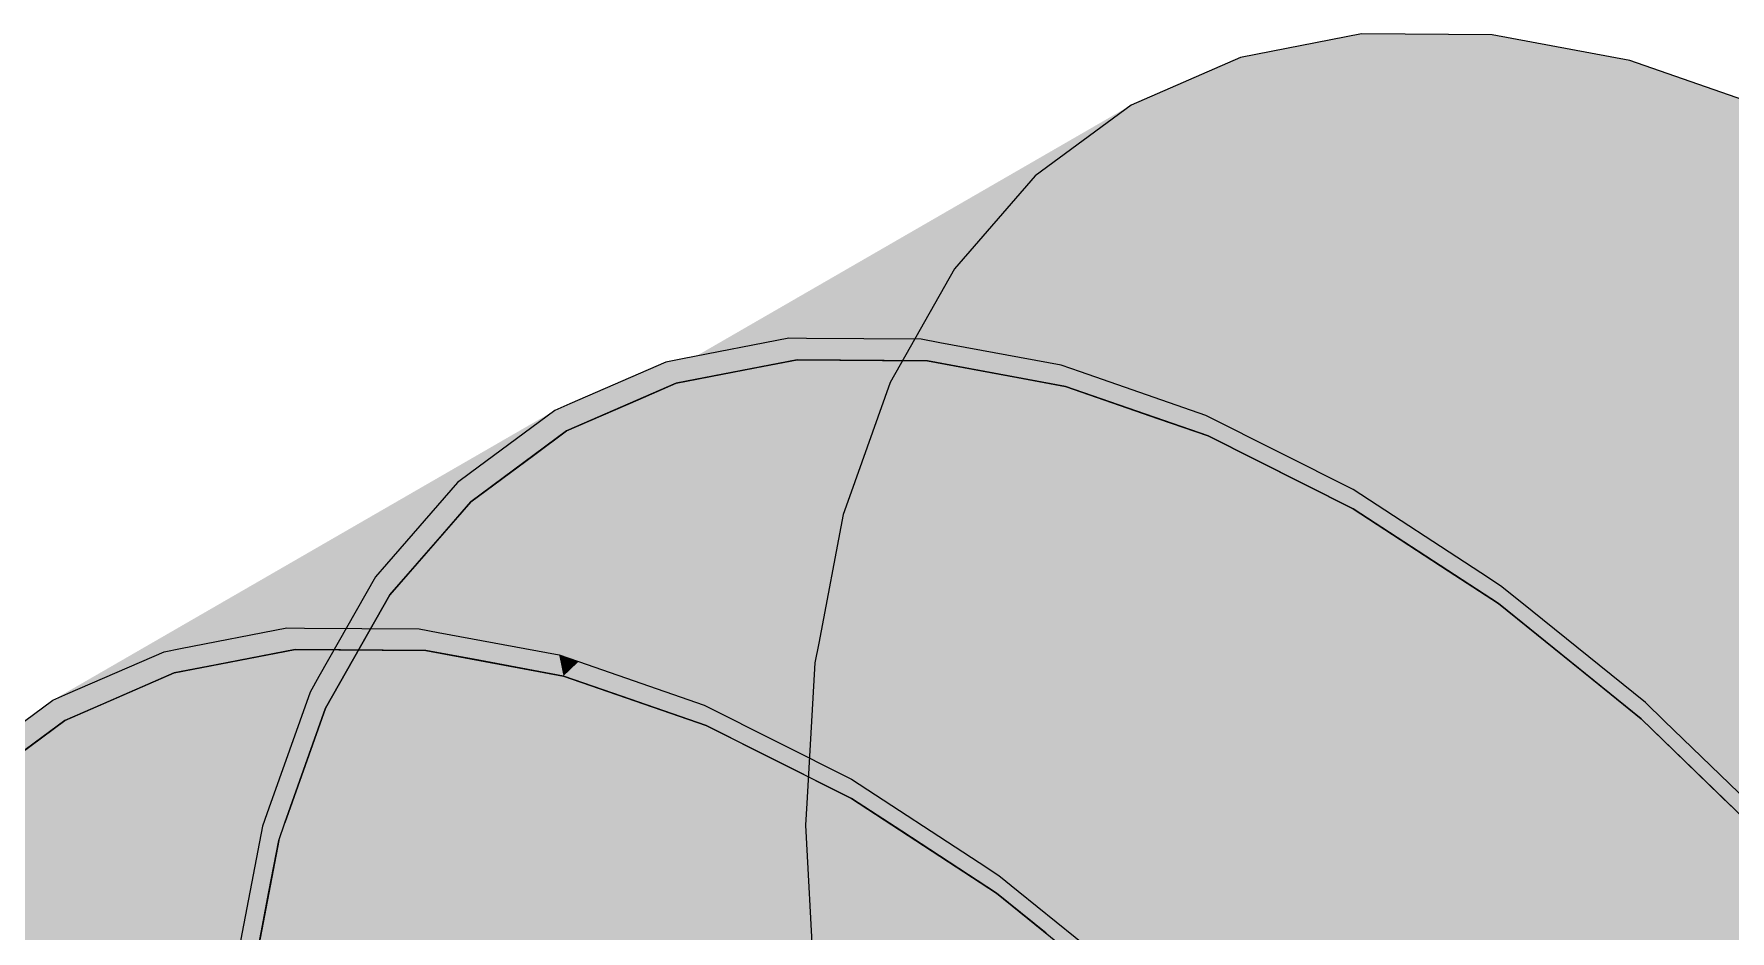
# Model space of a CAD drawing. Extents: x 0 to 420, y 0 to 297.
# Drawn here: x 269.44 to 298.11, y 229.03 to 244.2 of the extents above; entities that cross this region are included whole.
import ezdxf

# ---------------------------------------------------------------- set-up
doc = ezdxf.new("R2010")
doc.units = 0
doc.layers.add('SOMBRA', color=8, linetype='CONTINUOUS')
doc.layers.add('VISIBLE', color=7, linetype='CONTINUOUS')

msp = doc.modelspace()

# ---------------------------------------------------------------- linework, layer by layer
at = {"layer": 'SOMBRA', "color": 254}
for points in [[(291.8841, 244.1996), (289.8384, 243.8023), (280.2924, 238.291)], [(291.8841, 244.1996), (280.2924, 238.291), (281.63, 238.5507)], [(282.3381, 238.6882), (291.8841, 244.1996), (281.63, 238.5507)], [(294.0907, 244.1821), (291.8841, 244.1996), (282.3381, 238.6882)], [(294.0907, 244.1821), (282.3381, 238.6882), (283.7809, 238.6768)], [(284.5447, 238.6708), (294.0907, 244.1821), (283.7809, 238.6768)], [(296.4204, 243.7502), (294.0907, 244.1821), (284.5447, 238.6708)], [(289.8384, 243.8023), (287.9886, 242.9971), (278.4426, 237.4858)], [(289.8384, 243.8023), (278.4426, 237.4858), (279.6521, 238.0122)], [(280.2924, 238.291), (289.8384, 243.8023), (279.6521, 238.0122)], [(296.4204, 243.7502), (284.5447, 238.6708), (286.068, 238.3884)], [(286.8745, 238.2389), (296.4204, 243.7502), (286.068, 238.3884)], [(298.8335, 242.9113), (296.4204, 243.7502), (286.8745, 238.2389)], [(287.9886, 242.9971), (286.3664, 241.7978), (276.8204, 236.2864)], [(287.9886, 242.9971), (276.8204, 236.2864), (277.8811, 237.0706)], [(278.4426, 237.4858), (287.9886, 242.9971), (277.8811, 237.0706)], [(298.8335, 242.9113), (286.8745, 238.2389), (288.4523, 237.6903)], [(289.2876, 237.3999), (298.8335, 242.9113), (288.4523, 237.6903)], [(301.2886, 241.6796), (298.8335, 242.9113), (289.2876, 237.3999)], [(286.3664, 241.7978), (284.9995, 240.2248), (275.4535, 234.7134)], [(286.3664, 241.7978), (275.4535, 234.7134), (276.3473, 235.7419)], [(276.8204, 236.2864), (286.3664, 241.7978), (276.3473, 235.7419)], [(301.2886, 241.6796), (289.2876, 237.3999), (290.8928, 236.5946)], [(291.7426, 236.1683), (301.2886, 241.6796), (290.8928, 236.5946)], [(303.7437, 240.0764), (301.2886, 241.6796), (291.7426, 236.1683)], [(284.9995, 240.2248), (283.9113, 238.3051), (274.3654, 232.7937)], [(284.9995, 240.2248), (274.3654, 232.7937), (275.0769, 234.0489)], [(275.4535, 234.7134), (284.9995, 240.2248), (275.0769, 234.0489)], [(303.7437, 240.0764), (291.7426, 236.1683), (293.3479, 235.12)], [(294.1977, 234.5651), (303.7437, 240.0764), (293.3479, 235.12)], [(306.1567, 238.129), (303.7437, 240.0764), (294.1977, 234.5651)], [(282.1967, 239.0527), (280.3988, 238.7036), (273.052, 234.4619)], [(273.7114, 234.1537), (282.1967, 239.0527), (273.052, 234.4619)], [(282.4972, 239.0503), (282.1967, 239.0527), (273.7114, 234.1537)], [(282.4972, 239.0503), (273.7114, 234.1537), (275.1502, 234.8086)], [(284.4365, 239.035), (282.4972, 239.0503), (275.1502, 234.8086)], [(275.9512, 234.136), (284.4365, 239.035), (275.1502, 234.8086)], [(284.7537, 238.9762), (284.4365, 239.035), (275.9512, 234.136)], [(284.7537, 238.9762), (275.9512, 234.136), (277.4068, 234.7344)], [(286.8013, 238.5966), (284.7537, 238.9762), (277.4068, 234.7344)], [(280.1202, 238.6495), (278.4945, 237.9418), (271.1476, 233.7001)], [(271.635, 233.7505), (280.1202, 238.6495), (271.1476, 233.7001)], [(280.3988, 238.7036), (280.1202, 238.6495), (271.635, 233.7505)], [(280.3988, 238.7036), (271.635, 233.7505), (273.052, 234.4619)], [(278.316, 233.6976), (286.8013, 238.5966), (277.4068, 234.7344)], [(287.1299, 238.4824), (286.8013, 238.5966), (278.316, 233.6976)], [(287.1299, 238.4824), (278.316, 233.6976), (279.783, 234.2406)], [(289.2506, 237.745), (287.1299, 238.4824), (279.783, 234.2406)], [(283.9113, 238.3051), (283.2263, 236.3705), (273.6804, 230.8592)], [(283.9113, 238.3051), (273.6804, 230.8592), (274.0916, 232.0205)], [(274.3654, 232.7937), (283.9113, 238.3051), (274.0916, 232.0205)], [(306.1567, 238.129), (294.1977, 234.5651), (295.7755, 233.2917)], [(296.6108, 232.6176), (306.1567, 238.129), (295.7755, 233.2917)], [(308.4865, 235.8707), (306.1567, 238.129), (296.6108, 232.6176)], [(278.2426, 237.8322), (276.8169, 236.7781), (269.47, 232.5364)], [(269.7574, 232.9332), (278.2426, 237.8322), (269.47, 232.5364)], [(278.4945, 237.9418), (278.2426, 237.8322), (269.7574, 232.9332)], [(278.4945, 237.9418), (269.7574, 232.9332), (271.1476, 233.7001)], [(280.7654, 232.8461), (289.2506, 237.745), (279.783, 234.2406)], [(291.7426, 236.4949), (289.2506, 237.745), (280.7654, 232.8461)], [(276.596, 236.6148), (275.3947, 235.2323), (268.0478, 230.9906)], [(268.1108, 231.7158), (276.596, 236.6148), (268.0478, 230.9906)], [(276.8169, 236.7781), (276.596, 236.6148), (268.1108, 231.7158)], [(276.8169, 236.7781), (268.1108, 231.7158), (269.47, 232.5364)], [(283.2263, 236.3705), (283.1204, 236.0715), (273.5745, 230.5601)], [(283.2263, 236.3705), (273.5745, 230.5601), (273.6804, 230.8592)], [(283.2574, 231.5959), (291.7426, 236.4949), (280.7654, 232.8461)], [(293.9003, 235.0859), (291.7426, 236.4949), (283.2574, 231.5959)], [(283.1204, 236.0715), (282.7047, 233.8982), (273.1588, 228.3869)], [(283.1204, 236.0715), (273.1588, 228.3869), (273.4084, 229.6915)], [(273.5745, 230.5601), (283.1204, 236.0715), (273.4084, 229.6915)], [(308.4865, 235.8707), (296.6108, 232.6176), (298.1341, 231.1411)], [(275.3947, 235.2323), (275.2086, 235.0181), (266.7233, 230.1192)], [(275.3947, 235.2323), (266.7233, 230.1192), (268.0478, 230.9906)], [(266.7233, 230.1192), (275.2086, 235.0181), (266.9053, 229.0892)], [(275.2086, 235.0181), (274.2522, 233.331), (266.9053, 229.0892)], [(293.9003, 235.0859), (283.2574, 231.5959), (292.762, 234.4287)], [(294.2346, 234.8675), (293.9003, 235.0859), (292.762, 234.4287)], [(275.1502, 234.8086), (273.7114, 234.1537), (274.0119, 234.1514)], [(275.9512, 234.136), (275.1502, 234.8086), (274.0119, 234.1514)], [(277.4068, 234.7344), (275.9512, 234.136), (276.2685, 234.0772)], [(278.316, 233.6976), (277.4068, 234.7344), (276.2685, 234.0772)], [(294.5632, 234.6024), (294.2346, 234.8675), (285.7494, 229.9686)], [(285.7494, 229.9686), (294.2346, 234.8675), (292.762, 234.4287)], [(294.5632, 234.6024), (285.7494, 229.9686), (287.2163, 230.3606)], [(296.684, 232.8908), (294.5632, 234.6024), (287.2163, 230.3606)], [(273.052, 234.4619), (271.635, 233.7505), (271.9135, 233.8046)], [(273.7114, 234.1537), (273.052, 234.4619), (271.9135, 233.8046)], [(292.762, 234.4287), (283.2574, 231.5959), (285.4151, 230.1869)], [(285.7494, 229.9686), (292.762, 234.4287), (285.4151, 230.1869)], [(279.783, 234.2406), (278.316, 233.6976), (278.6446, 233.5834)], [(280.7654, 232.8461), (279.783, 234.2406), (278.6446, 233.5834)], [(264.3069, 228.2779), (273.8528, 233.7893), (272.5153, 233.5295)], [(273.8528, 233.7893), (264.3069, 228.2779), (274.6167, 233.7832)], [(266.5135, 228.2604), (274.6167, 233.7832), (264.3069, 228.2779)], [(266.5135, 228.2604), (276.0595, 233.7718), (274.6167, 233.7832)], [(276.0595, 233.7718), (266.5135, 228.2604), (276.8659, 233.6223)], [(271.635, 233.7505), (271.1476, 233.7001), (270.0093, 233.0428)], [(282.7047, 233.8982), (282.6405, 233.5622), (273.0945, 228.0509)], [(282.7047, 233.8982), (273.0945, 228.0509), (273.1588, 228.3869)], [(271.8071, 233.392), (262.2612, 227.8806), (272.5153, 233.5295)], [(264.3069, 228.2779), (272.5153, 233.5295), (262.2612, 227.8806)], [(268.8433, 227.8285), (276.8659, 233.6223), (266.5135, 228.2604)], [(268.8433, 227.8285), (278.3892, 233.3399), (276.8659, 233.6223)], [(271.1476, 233.7001), (269.7574, 232.9332), (270.0093, 233.0428)], [(262.2612, 227.8806), (271.8071, 233.392), (270.5977, 232.8655)], [(274.2522, 233.331), (274.104, 233.0696), (265.6188, 228.1706)], [(274.2522, 233.331), (265.6188, 228.1706), (266.9053, 229.0892)], [(278.3892, 233.3399), (268.8433, 227.8285), (279.2245, 233.0495)], [(265.6188, 228.1706), (274.104, 233.0696), (266.062, 226.8648)], [(274.104, 233.0696), (273.409, 231.1065), (266.062, 226.8648)], [(269.7574, 232.9332), (269.47, 232.5364), (268.3317, 231.8791)], [(271.2563, 226.9896), (279.2245, 233.0495), (268.8433, 227.8285)], [(271.2563, 226.9896), (280.8023, 232.5009), (279.2245, 233.0495)], [(288.1987, 227.9919), (296.684, 232.8908), (287.2163, 230.3606)], [(297.0012, 232.5833), (296.684, 232.8908), (288.1987, 227.9919)], [(269.9574, 232.5868), (260.4114, 227.0754), (270.5977, 232.8655)], [(262.2612, 227.8806), (270.5977, 232.8655), (260.4114, 227.0754)], [(260.4114, 227.0754), (269.9574, 232.5868), (268.8967, 231.8026)], [(297.0012, 232.5833), (288.1987, 227.9919), (289.6543, 228.3415)], [(299.0488, 230.5986), (297.0012, 232.5833), (289.6543, 228.3415)], [(269.47, 232.5364), (268.1108, 231.7158), (268.3317, 231.8791)], [(280.8023, 232.5009), (271.2563, 226.9896), (281.6521, 232.0746)], [(273.7114, 225.758), (281.6521, 232.0746), (271.2563, 226.9896)], [(273.7114, 225.758), (283.2574, 231.2693), (281.6521, 232.0746)], [(283.2574, 231.2693), (273.7114, 225.758), (284.1072, 230.7143)], [(273.3756, 231.0121), (273.3013, 230.8024), (264.816, 225.9034)], [(273.3756, 231.0121), (264.816, 225.9034), (265.6753, 226.5664)], [(273.409, 231.1065), (273.3756, 231.0121), (265.6753, 226.5664)], [(273.409, 231.1065), (265.6753, 226.5664), (266.062, 226.8648)], [(264.816, 225.9034), (273.3013, 230.8024), (265.5325, 224.3553)], [(273.3013, 230.8024), (272.8795, 228.5971), (265.5325, 224.3553)], [(276.1665, 224.1547), (284.1072, 230.7143), (273.7114, 225.758)], [(276.1665, 224.1547), (285.7124, 229.6661), (284.1072, 230.7143)], [(290.5635, 225.6996), (299.0488, 230.5986), (289.6543, 228.3415)], [(287.2163, 230.3606), (285.7494, 229.9686), (286.0779, 229.7034)], [(288.1987, 227.9919), (287.2163, 230.3606), (286.0779, 229.7034)], [(285.7124, 229.6661), (276.1665, 224.1547), (286.5477, 228.992)]]:
    msp.add_solid(points, dxfattribs=at)
at = {"layer": 'SOMBRA', "color": 253}
for points in [[(296.6392, 229.6418), (289.8384, 243.8023), (291.8841, 244.1996)], [(296.6392, 229.6418), (291.8841, 244.1996), (297.7483, 229.0853)], [(297.7483, 229.0853), (291.8841, 244.1996), (294.0907, 244.1821)], [(297.7483, 229.0853), (294.0907, 244.1821), (298.7222, 228.5968)], [(298.7222, 228.5968), (294.0907, 244.1821), (296.4204, 243.7502)], [(295.3161, 230.3055), (287.9886, 242.9971), (289.8384, 243.8023)], [(295.3161, 230.3055), (289.8384, 243.8023), (296.6392, 229.6418)], [(298.7222, 228.5968), (296.4204, 243.7502), (299.6128, 228.15)], [(299.6128, 228.15), (296.4204, 243.7502), (298.8335, 242.9113)], [(293.6476, 231.1426), (286.3664, 241.7978), (287.9886, 242.9971)], [(293.6476, 231.1426), (287.9886, 242.9971), (295.3161, 230.3055)], [(291.3896, 232.2753), (284.9995, 240.2248), (286.3664, 241.7978)], [(291.3896, 232.2753), (286.3664, 241.7978), (293.6476, 231.1426)], [(288.0236, 233.9639), (283.9113, 238.3051), (284.9995, 240.2248)], [(288.0236, 233.9639), (284.9995, 240.2248), (291.3896, 232.2753)], [(280.3988, 238.7036), (282.1967, 239.0527), (282.3381, 238.6882)], [(282.1967, 239.0527), (284.5447, 238.6708), (282.3381, 238.6882)], [(282.1967, 239.0527), (282.4972, 239.0503), (284.5447, 238.6708)], [(282.4972, 239.0503), (284.4365, 239.035), (284.5447, 238.6708)], [(284.4365, 239.035), (286.8745, 238.2389), (284.5447, 238.6708)], [(284.4365, 239.035), (284.7537, 238.9762), (286.8745, 238.2389)], [(284.7537, 238.9762), (286.8013, 238.5966), (286.8745, 238.2389)], [(278.4945, 237.9418), (280.1202, 238.6495), (280.2924, 238.291)], [(280.1202, 238.6495), (280.3988, 238.7036), (282.3381, 238.6882)], [(280.1202, 238.6495), (282.3381, 238.6882), (280.2924, 238.291)], [(286.8013, 238.5966), (289.2876, 237.3999), (286.8745, 238.2389)], [(286.8013, 238.5966), (287.1299, 238.4824), (289.2876, 237.3999)], [(287.1299, 238.4824), (289.2506, 237.745), (289.2876, 237.3999)], [(278.2426, 237.8322), (280.2924, 238.291), (278.4426, 237.4858)], [(278.2426, 237.8322), (278.4945, 237.9418), (280.2924, 238.291)], [(283.2263, 236.3705), (283.9113, 238.3051), (288.0236, 233.9639)], [(276.8169, 236.7781), (278.2426, 237.8322), (278.4426, 237.4858)], [(289.2506, 237.745), (291.7426, 236.1683), (289.2876, 237.3999)], [(289.2506, 237.745), (291.7426, 236.4949), (291.7426, 236.1683)], [(276.596, 236.6148), (278.4426, 237.4858), (276.8204, 236.2864)], [(276.596, 236.6148), (276.8169, 236.7781), (278.4426, 237.4858)], [(275.3947, 235.2323), (276.596, 236.6148), (276.8204, 236.2864)], [(287.4199, 232.2589), (283.1204, 236.0715), (283.2263, 236.3705)], [(287.4199, 232.2589), (283.2263, 236.3705), (288.0236, 233.9639)], [(291.7426, 236.4949), (293.9003, 235.0859), (291.7426, 236.1683)], [(275.2086, 235.0181), (276.8204, 236.2864), (275.4535, 234.7134)], [(275.2086, 235.0181), (275.3947, 235.2323), (276.8204, 236.2864)], [(282.7047, 233.8982), (283.1204, 236.0715), (287.4199, 232.2589)], [(294.1977, 234.5651), (291.7426, 236.1683), (292.9808, 235.5472)], [(293.9003, 235.0859), (294.1977, 234.5651), (292.9808, 235.5472)], [(274.2522, 233.331), (275.2086, 235.0181), (275.4535, 234.7134)], [(293.9003, 235.0859), (294.2346, 234.8675), (294.1977, 234.5651)], [(274.104, 233.0696), (275.4535, 234.7134), (274.3654, 232.7937)], [(274.104, 233.0696), (274.2522, 233.331), (275.4535, 234.7134)], [(294.2346, 234.8675), (296.6108, 232.6176), (294.1977, 234.5651)], [(294.2346, 234.8675), (294.5632, 234.6024), (296.6108, 232.6176)], [(294.5632, 234.6024), (296.684, 232.8908), (296.6108, 232.6176)], [(287.0536, 230.3434), (282.6405, 233.5622), (282.7047, 233.8982)], [(287.0536, 230.3434), (282.7047, 233.8982), (287.4199, 232.2589)], [(287.4199, 232.2589), (288.0236, 233.9639), (290.7284, 231.1087)], [(290.7284, 231.1087), (288.0236, 233.9639), (291.3896, 232.2753)], [(282.6405, 233.5622), (282.5011, 231.1874), (272.9551, 225.676)], [(282.6405, 233.5622), (272.9551, 225.676), (273.0388, 227.1017)], [(273.0945, 228.0509), (282.6405, 233.5622), (273.0388, 227.1017)], [(282.5011, 231.1874), (282.6405, 233.5622), (287.0536, 230.3434)], [(273.409, 231.1065), (274.104, 233.0696), (274.3654, 232.7937)], [(296.684, 232.8908), (298.9405, 230.3593), (296.6108, 232.6176)], [(296.684, 232.8908), (297.0012, 232.5833), (298.9405, 230.3593)], [(273.3756, 231.0121), (273.409, 231.1065), (274.3654, 232.7937)], [(273.3756, 231.0121), (274.3654, 232.7937), (273.6804, 230.8592)], [(297.0012, 232.5833), (299.0488, 230.5986), (298.9405, 230.3593)], [(287.0536, 230.3434), (287.4199, 232.2589), (290.2478, 229.7513)], [(290.2478, 229.7513), (287.4199, 232.2589), (290.7284, 231.1087)], [(290.7284, 231.1087), (291.3896, 232.2753), (292.9477, 230.3371)], [(292.9477, 230.3371), (291.3896, 232.2753), (293.6476, 231.1426)], [(282.5011, 231.1874), (282.4795, 230.8202), (272.9336, 225.3089)], [(282.5011, 231.1874), (272.9336, 225.3089), (272.9551, 225.676)], [(286.9307, 228.2504), (282.4795, 230.8202), (282.5011, 231.1874)], [(286.9307, 228.2504), (282.5011, 231.1874), (287.0536, 230.3434)], [(273.3013, 230.8024), (273.3756, 231.0121), (273.6804, 230.8592)], [(290.2478, 229.7513), (290.7284, 231.1087), (292.3905, 229.3541)], [(292.3905, 229.3541), (290.7284, 231.1087), (292.9477, 230.3371)], [(292.9477, 230.3371), (293.6476, 231.1426), (294.5876, 229.7669)], [(294.5876, 229.7669), (293.6476, 231.1426), (295.3161, 230.3055)], [(272.8795, 228.5971), (273.3013, 230.8024), (273.5745, 230.5601)], [(272.9336, 225.3089), (282.4795, 230.8202), (272.9893, 224.2954)], [(282.4795, 230.8202), (273.073, 222.7732), (272.9893, 224.2954)], [(282.4795, 230.8202), (282.6189, 228.2845), (273.073, 222.7732)], [(273.3013, 230.8024), (273.6804, 230.8592), (273.5745, 230.5601)], [(282.6189, 228.2845), (282.4795, 230.8202), (286.9307, 228.2504)], [(299.3493, 230.254), (299.0488, 230.5986), (290.5635, 225.6996)], [(272.8592, 228.491), (272.8795, 228.5971), (273.5745, 230.5601)], [(272.8592, 228.491), (273.5745, 230.5601), (273.1588, 228.3869)], [(286.9307, 228.2504), (287.0536, 230.3434), (289.9561, 228.2264)], [(289.9561, 228.2264), (287.0536, 230.3434), (290.2478, 229.7513)], [(292.3905, 229.3541), (292.9477, 230.3371), (293.9738, 229.0606)], [(293.9738, 229.0606), (292.9477, 230.3371), (294.5876, 229.7669)], [(294.5876, 229.7669), (295.3161, 230.3055), (295.8881, 229.3148)], [(295.8881, 229.3148), (295.3161, 230.3055), (296.6392, 229.6418)], [(299.3493, 230.254), (290.5635, 225.6996), (292.0024, 226.0123)], [(301.2886, 228.03), (299.3493, 230.254), (292.0024, 226.0123)], [(289.9561, 228.2264), (290.2478, 229.7513), (291.9855, 228.2104)], [(291.9855, 228.2104), (290.2478, 229.7513), (292.3905, 229.3541)], [(293.9738, 229.0606), (294.5876, 229.7669), (295.2294, 228.8278)], [(295.2294, 228.8278), (294.5876, 229.7669), (295.8881, 229.3148)], [(295.8881, 229.3148), (296.6392, 229.6418), (296.9782, 228.9358)], [(296.9782, 228.9358), (296.6392, 229.6418), (297.7483, 229.0853)], [(291.9855, 228.2104), (292.3905, 229.3541), (293.4851, 228.1985)], [(293.4851, 228.1985), (292.3905, 229.3541), (293.9738, 229.0606)], [(295.2294, 228.8278), (295.8881, 229.3148), (296.2819, 228.6327)], [(296.2819, 228.6327), (295.8881, 229.3148), (296.9782, 228.9358)], [(293.4851, 228.1985), (293.9738, 229.0606), (294.6743, 228.1891)], [(294.6743, 228.1891), (293.9738, 229.0606), (295.2294, 228.8278)], [(296.9782, 228.9358), (297.7483, 229.0853), (297.9355, 228.603)], [(297.9355, 228.603), (297.7483, 229.0853), (298.7222, 228.5968)]]:
    msp.add_solid(points, dxfattribs=at)
at = {"layer": 'SOMBRA', "color": 252}
for points in [[(273.7114, 234.1537), (271.9135, 233.8046), (273.8528, 233.7893)], [(274.0119, 234.1514), (273.7114, 234.1537), (273.8528, 233.7893)], [(274.0119, 234.1514), (273.8528, 233.7893), (276.0595, 233.7718)], [(275.9512, 234.136), (274.0119, 234.1514), (276.0595, 233.7718)], [(276.2685, 234.0772), (275.9512, 234.136), (276.0595, 233.7718)], [(276.2685, 234.0772), (276.0595, 233.7718), (278.3892, 233.3399)], [(278.316, 233.6976), (276.2685, 234.0772), (278.3892, 233.3399)], [(271.635, 233.7505), (270.0093, 233.0428), (271.8071, 233.392)], [(271.9135, 233.8046), (271.635, 233.7505), (271.8071, 233.392)], [(271.9135, 233.8046), (271.8071, 233.392), (273.8528, 233.7893)], [(278.6446, 233.5834), (278.316, 233.6976), (278.3892, 233.3399)], [(278.6446, 233.5834), (278.3892, 233.3399), (280.8023, 232.5009)], [(280.7654, 232.8461), (278.6446, 233.5834), (280.8023, 232.5009)], [(270.0093, 233.0428), (269.9574, 232.5868), (271.8071, 233.392)], [(269.7574, 232.9332), (268.3317, 231.8791), (269.9574, 232.5868)], [(270.0093, 233.0428), (269.7574, 232.9332), (269.9574, 232.5868)], [(268.3317, 231.8791), (268.3351, 231.3874), (269.9574, 232.5868)], [(283.2574, 231.5959), (280.7654, 232.8461), (280.8023, 232.5009)], [(283.2574, 231.5959), (280.8023, 232.5009), (283.2574, 231.2693)], [(285.4151, 230.1869), (283.2574, 231.5959), (283.2574, 231.2693)], [(284.4955, 230.6482), (283.2574, 231.2693), (285.7124, 229.6661)], [(285.7494, 229.9686), (284.4955, 230.6482), (285.7124, 229.6661)], [(285.7494, 229.9686), (285.4151, 230.1869), (284.4955, 230.6482)], [(286.0779, 229.7034), (285.7494, 229.9686), (285.7124, 229.6661)], [(286.0779, 229.7034), (285.7124, 229.6661), (288.1255, 227.7186)], [(288.1987, 227.9919), (286.0779, 229.7034), (288.1255, 227.7186)]]:
    msp.add_solid(points, dxfattribs=at)
at = {"layer": 'VISIBLE'}
for p, q in [((291.8841, 244.1996), (289.8384, 243.8023)), ((294.0907, 244.1821), (291.8841, 244.1996)), ((296.4204, 243.7502), (294.0907, 244.1821)), ((289.8384, 243.8023), (287.9886, 242.9971)), ((298.8335, 242.9113), (296.4204, 243.7502)), ((287.9886, 242.9971), (286.3664, 241.7978)), ((286.3664, 241.7978), (284.9995, 240.2248)), ((284.9995, 240.2248), (283.9113, 238.3051)), ((282.1967, 239.0527), (280.3988, 238.7036)), ((282.4972, 239.0503), (282.1967, 239.0527)), ((284.4365, 239.035), (282.4972, 239.0503)), ((284.7537, 238.9762), (284.4365, 239.035)), ((286.8013, 238.5966), (284.7537, 238.9762)), ((280.1202, 238.6495), (278.4945, 237.9418)), ((280.3988, 238.7036), (280.1202, 238.6495)), ((282.3381, 238.6882), (280.2924, 238.291)), ((281.63, 238.5507), (282.3381, 238.6882)), ((282.3381, 238.6882), (283.7809, 238.6768)), ((284.5447, 238.6708), (282.3381, 238.6882)), ((283.7809, 238.6768), (284.5447, 238.6708)), ((284.5447, 238.6708), (286.068, 238.3884)), ((286.8745, 238.2389), (284.5447, 238.6708)), ((280.2924, 238.291), (281.63, 238.5507)), ((286.068, 238.3884), (286.8745, 238.2389)), ((287.1299, 238.4824), (286.8013, 238.5966)), ((289.2506, 237.745), (287.1299, 238.4824)), ((280.2924, 238.291), (278.4426, 237.4858)), ((279.6521, 238.0122), (280.2924, 238.291)), ((283.9113, 238.3051), (283.2263, 236.3705)), ((286.8745, 238.2389), (288.4523, 237.6903)), ((289.2876, 237.3999), (286.8745, 238.2389)), ((278.2426, 237.8322), (276.8169, 236.7781)), ((278.4945, 237.9418), (278.2426, 237.8322)), ((278.4426, 237.4858), (279.6521, 238.0122)), ((291.7426, 236.4949), (289.2506, 237.745)), ((278.4426, 237.4858), (276.8204, 236.2864)), ((277.8811, 237.0706), (278.4426, 237.4858)), ((288.4523, 237.6903), (289.2876, 237.3999)), ((289.2876, 237.3999), (290.8928, 236.5946)), ((291.7426, 236.1683), (289.2876, 237.3999)), ((276.8204, 236.2864), (277.8811, 237.0706)), ((276.596, 236.6148), (275.3947, 235.2323)), ((276.8169, 236.7781), (276.596, 236.6148)), ((283.2263, 236.3705), (283.1204, 236.0715)), ((290.8928, 236.5946), (291.7426, 236.1683)), ((293.9003, 235.0859), (291.7426, 236.4949)), ((276.8204, 236.2864), (275.4535, 234.7134)), ((276.3473, 235.7419), (276.8204, 236.2864)), ((283.1204, 236.0715), (282.7047, 233.8982)), ((291.7426, 236.1683), (293.3479, 235.12)), ((294.1977, 234.5651), (291.7426, 236.1683)), ((275.4535, 234.7134), (276.3473, 235.7419)), ((275.3947, 235.2323), (275.2086, 235.0181)), ((275.2086, 235.0181), (274.2522, 233.331)), ((293.3479, 235.12), (294.1977, 234.5651)), ((294.2346, 234.8675), (293.9003, 235.0859)), ((275.4535, 234.7134), (274.3654, 232.7937)), ((275.0769, 234.0489), (275.4535, 234.7134)), ((294.5632, 234.6024), (294.2346, 234.8675)), ((296.684, 232.8908), (294.5632, 234.6024)), ((294.1977, 234.5651), (295.7755, 233.2917)), ((296.6108, 232.6176), (294.1977, 234.5651)), ((271.9135, 233.8046), (273.7114, 234.1537)), ((273.7114, 234.1537), (274.0119, 234.1514)), ((274.0119, 234.1514), (275.9512, 234.136)), ((274.3654, 232.7937), (275.0769, 234.0489)), ((275.9512, 234.136), (276.2685, 234.0772)), ((276.2685, 234.0772), (278.316, 233.6976)), ((270.0093, 233.0428), (271.635, 233.7505)), ((271.635, 233.7505), (271.9135, 233.8046)), ((271.8071, 233.392), (273.8528, 233.7893)), ((273.8528, 233.7893), (272.5153, 233.5295)), ((274.6167, 233.7832), (273.8528, 233.7893)), ((273.8528, 233.7893), (276.0595, 233.7718)), ((276.0595, 233.7718), (274.6167, 233.7832)), ((276.8659, 233.6223), (276.0595, 233.7718)), ((276.0595, 233.7718), (278.3892, 233.3399)), ((282.7047, 233.8982), (282.6405, 233.5622)), ((272.5153, 233.5295), (271.8071, 233.392)), ((278.3892, 233.3399), (276.8659, 233.6223)), ((278.316, 233.6976), (278.6446, 233.5834)), ((278.6446, 233.5834), (280.7654, 232.8461)), ((282.6405, 233.5622), (282.5011, 231.1874)), ((269.9574, 232.5868), (271.8071, 233.392)), ((271.8071, 233.392), (270.5977, 232.8655)), ((274.2522, 233.331), (274.104, 233.0696)), ((279.2245, 233.0495), (278.3892, 233.3399)), ((278.3892, 233.3399), (280.8023, 232.5009)), ((295.7755, 233.2917), (296.6108, 232.6176)), ((268.3317, 231.8791), (269.7574, 232.9332)), ((269.7574, 232.9332), (270.0093, 233.0428)), ((274.104, 233.0696), (273.409, 231.1065)), ((280.8023, 232.5009), (279.2245, 233.0495)), ((297.0012, 232.5833), (296.684, 232.8908)), ((268.3351, 231.3874), (269.9574, 232.5868)), ((269.9574, 232.5868), (268.8967, 231.8026)), ((270.5977, 232.8655), (269.9574, 232.5868)), ((274.3654, 232.7937), (273.6804, 230.8592)), ((274.0916, 232.0205), (274.3654, 232.7937)), ((280.7654, 232.8461), (283.2574, 231.5959)), ((296.6108, 232.6176), (298.1341, 231.1411)), ((298.9405, 230.3593), (296.6108, 232.6176)), ((299.0488, 230.5986), (297.0012, 232.5833)), ((281.6521, 232.0746), (280.8023, 232.5009)), ((280.8023, 232.5009), (283.2574, 231.2693)), ((273.6804, 230.8592), (274.0916, 232.0205)), ((283.2574, 231.2693), (281.6521, 232.0746)), ((283.2574, 231.5959), (285.4151, 230.1869)), ((282.5011, 231.1874), (282.4795, 230.8202)), ((284.1072, 230.7143), (283.2574, 231.2693)), ((283.2574, 231.2693), (285.7124, 229.6661)), ((273.3756, 231.0121), (273.3013, 230.8024)), ((273.409, 231.1065), (273.3756, 231.0121)), ((273.3013, 230.8024), (272.8795, 228.5971)), ((273.5745, 230.5601), (273.6804, 230.8592)), ((282.4795, 230.8202), (282.6189, 228.2845)), ((285.7124, 229.6661), (284.1072, 230.7143)), ((273.5745, 230.5601), (273.1588, 228.3869)), ((273.4084, 229.6915), (273.5745, 230.5601)), ((285.4151, 230.1869), (285.7494, 229.9686)), ((285.7494, 229.9686), (286.0779, 229.7034)), ((273.1588, 228.3869), (273.4084, 229.6915)), ((286.5477, 228.992), (285.7124, 229.6661)), ((285.7124, 229.6661), (288.1255, 227.7186)), ((286.0779, 229.7034), (288.1987, 227.9919))]:
    msp.add_line(p, q, dxfattribs=at)

doc.saveas('drawing.dxf')
